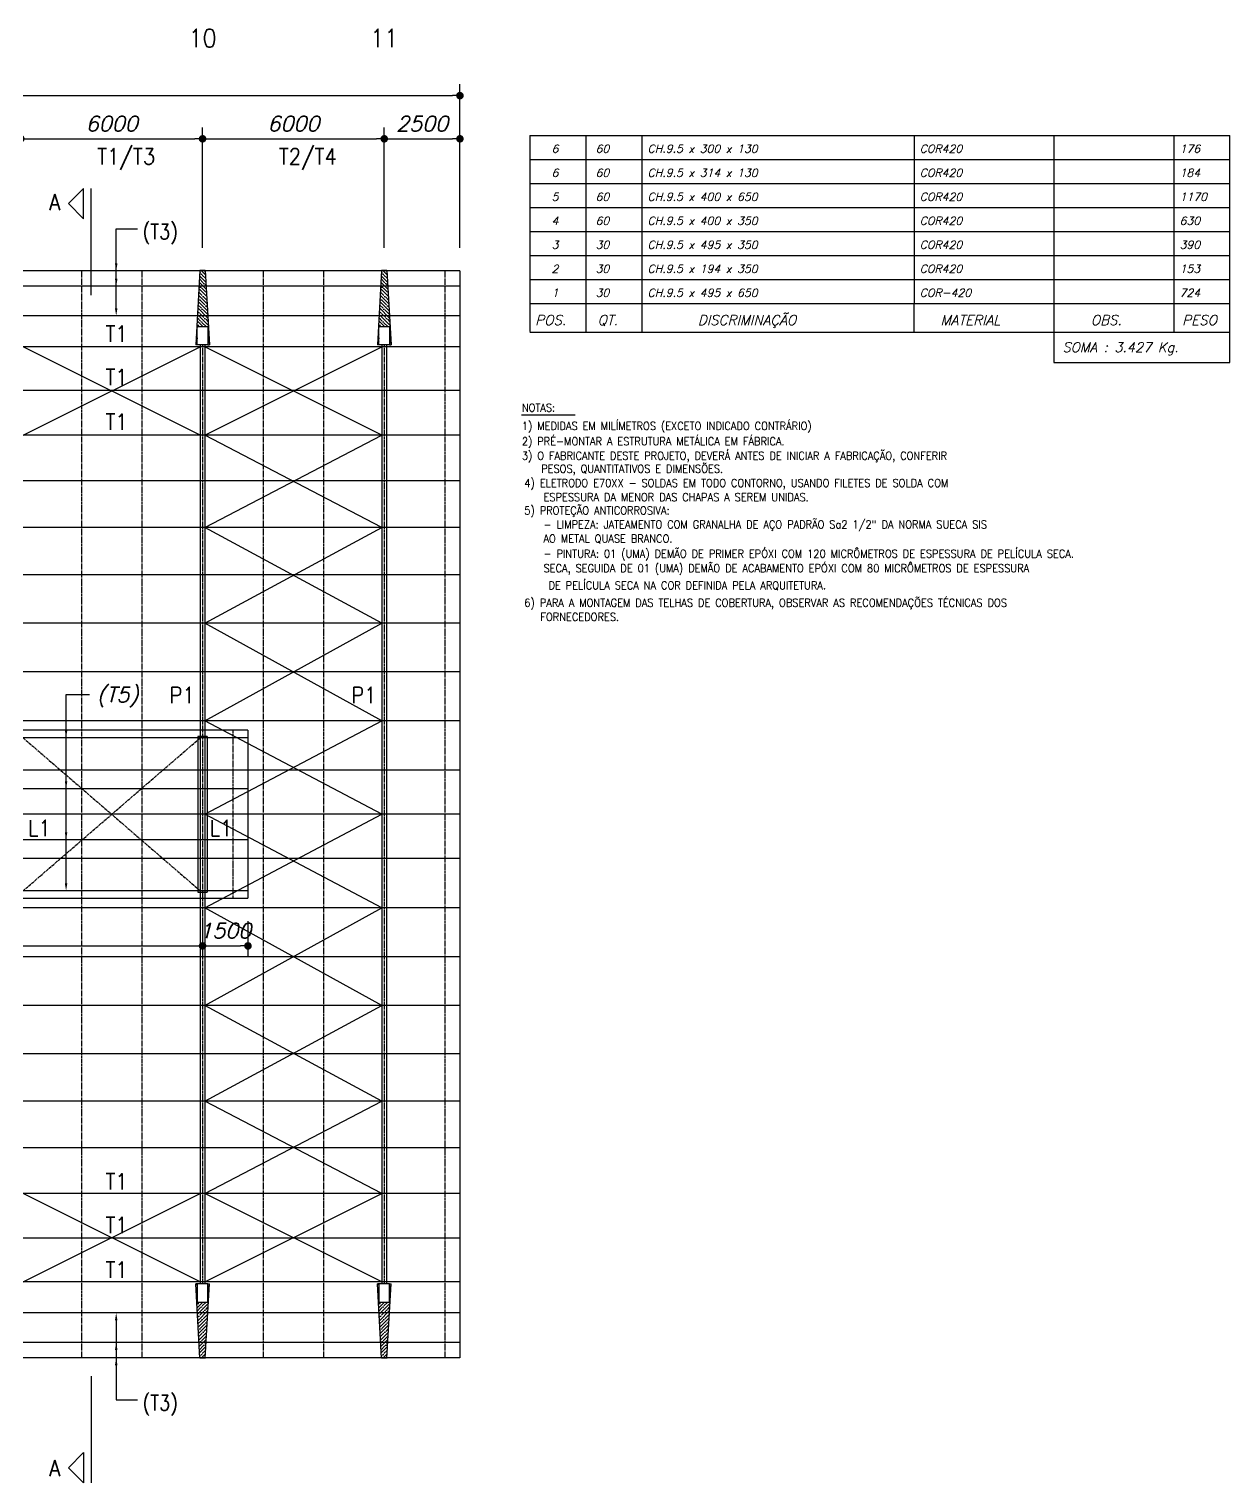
# Model space of a CAD drawing. Header units: millimetres. Extents: x -287396 to 401320, y -174247 to 142644.
# Drawn here: x 80006 to 119661, y 92919 to 140914 of the extents above; entities that cross this region are included whole.
import ezdxf
from ezdxf.enums import TextEntityAlignment as Align

# ---------------------------------------------------------------- set-up
doc = ezdxf.new("R2010")
doc.units = ezdxf.units.MM
doc.header["$LTSCALE"] = 2.5
doc.linetypes.add('CENTER', pattern=[50.8, 31.75, -6.35, 6.35, -6.35])
doc.linetypes.add('DASHED2', pattern=[9.525, 6.35, -3.175])
doc.layers.add('Estrutura Aço Porticos', color=7, linetype='Continuous')
doc.layers.add('PERFIL', color=7, linetype='Continuous')
doc.styles.add('ROMANS', font='romans', dxfattribs={"oblique": 15})
doc.styles.add('STYLE1', font='romans.shx', dxfattribs={"height": 250})
doc.dimstyles.new('ESC.250', dxfattribs={"dimscale": 250, "dimtxt": 2, "dimasz": 1, "dimexe": 1.5, "dimexo": 3, "dimgap": 1, "dimtad": 1, "dimdec": 0, "dimtxsty": 'ROMANS', "dimblk": 'DOT', "dimcen": 1, "dimclrd": 2, "dimclre": 2, "dimadec": 4, "dimazin": 0, "dimtfac": 1, "dimtdec": 0, "dimtmove": 0, "dimatfit": 3, "dimfxl": 1, "dimarcsym": 0})

# ---------------------------------------------------------------- blocks, each defined once
blk = doc.blocks.new('DOT')
at = {"color": 0, "linetype": 'ByBlock'}
blk.add_line((-0.5, 0), (-1, 0), dxfattribs=at)
at = {"color": 0, "linetype": 'ByBlock', "const_width": 0.5}
blk.add_lwpolyline([(-0.25, 0, 1), (0.25, 0, 1)], format="xyb", close=True, dxfattribs=at)
blk = doc.blocks.new('*D151')
at = {"color": 2, "lineweight": -2}
for p, q in [((79734, 133690), (79734, 137666)), ((79984, 137291), (85484, 137291)), ((85734, 133690), (85734, 137666))]:
    blk.add_line(p, q, dxfattribs=at)
at = {"layer": 'DEFPOINTS', "color": 0}
for p in [(85734, 137291), (79734, 132940), (85734, 132940)]:
    blk.add_point(p, dxfattribs=at)
at = {"color": 2, "lineweight": -2, "xscale": 250, "yscale": 250, "zscale": 250, "rotation": 180}
blk.add_blockref('DOT', (79734, 137291), dxfattribs=at)
at = {"color": 2, "lineweight": -2, "xscale": 250, "yscale": 250, "zscale": 250}
blk.add_blockref('DOT', (85734, 137291), dxfattribs=at)
at = {"color": 0, "insert": (82734, 137791), "char_height": 500, "attachment_point": 5, "style": 'ROMANS'}
blk.add_mtext('6000', dxfattribs=at)
blk = doc.blocks.new('_Dot')
at = {"color": 0, "linetype": 'ByBlock', "lineweight": -2}
blk.add_line((-0.5, 0), (-1, 0), dxfattribs=at)
at = {"color": 0, "linetype": 'ByBlock', "const_width": 0.5}
blk.add_lwpolyline([(-0.25, 0, 1), (0.25, 0, 1)], format="xyb", close=True, dxfattribs=at)
blk = doc.blocks.new('*D152')
at = {"color": 2, "lineweight": -2}
for p, q in [((85734, 133690), (85734, 137666)), ((85984, 137291), (91484, 137291)), ((91734, 133690), (91734, 137666))]:
    blk.add_line(p, q, dxfattribs=at)
at = {"layer": 'DEFPOINTS', "color": 0}
for p in [(91734, 137291), (85734, 132940), (91734, 132940)]:
    blk.add_point(p, dxfattribs=at)
at = {"color": 2, "lineweight": -2, "xscale": 250, "yscale": 250, "zscale": 250, "rotation": 180}
blk.add_blockref('DOT', (85734, 137291), dxfattribs=at)
at = {"color": 2, "lineweight": -2, "xscale": 250, "yscale": 250, "zscale": 250}
blk.add_blockref('DOT', (91734, 137291), dxfattribs=at)
at = {"color": 0, "insert": (88734, 137791), "char_height": 500, "attachment_point": 5, "style": 'ROMANS'}
blk.add_mtext('6000', dxfattribs=at)
blk = doc.blocks.new('*D153')
at = {"color": 2, "lineweight": -2}
for p, q in [((91734, 133690), (91734, 137666)), ((91984, 137291), (93984, 137291)), ((94234, 133690), (94234, 137666))]:
    blk.add_line(p, q, dxfattribs=at)
at = {"layer": 'DEFPOINTS', "color": 0}
for p in [(94234, 137291), (91734, 132940), (94234, 132940)]:
    blk.add_point(p, dxfattribs=at)
at = {"color": 2, "lineweight": -2, "xscale": 250, "yscale": 250, "zscale": 250, "rotation": 180}
blk.add_blockref('DOT', (91734, 137291), dxfattribs=at)
at = {"color": 2, "lineweight": -2, "xscale": 250, "yscale": 250, "zscale": 250}
blk.add_blockref('DOT', (94234, 137291), dxfattribs=at)
at = {"color": 0, "insert": (92984, 137791), "char_height": 500, "attachment_point": 5, "style": 'ROMANS'}
blk.add_mtext('2500', dxfattribs=at)
blk = doc.blocks.new('*D154')
at = {"color": 2, "lineweight": -2}
for p, q in [((29234, 133678), (29234, 139091)), ((29484, 138716), (93984, 138716)), ((94234, 133690), (94234, 139091))]:
    blk.add_line(p, q, dxfattribs=at)
at = {"layer": 'DEFPOINTS', "color": 0}
for p in [(94234, 138716), (29234, 132928), (94234, 132940)]:
    blk.add_point(p, dxfattribs=at)
at = {"color": 2, "lineweight": -2, "xscale": 250, "yscale": 250, "zscale": 250, "rotation": 180}
blk.add_blockref('DOT', (29234, 138716), dxfattribs=at)
at = {"color": 2, "lineweight": -2, "xscale": 250, "yscale": 250, "zscale": 250}
blk.add_blockref('DOT', (94234, 138716), dxfattribs=at)
at = {"color": 0, "insert": (61734, 139216), "char_height": 500, "attachment_point": 5, "style": 'ROMANS'}
blk.add_mtext('65000', dxfattribs=at)
blk = doc.blocks.new('*D180')
at = {"color": 2, "lineweight": -2}
for p, q in [((37734, 111466), (37734, 110272)), ((87234, 111466), (87234, 110272)), ((37984, 110647), (86984, 110647))]:
    blk.add_line(p, q, dxfattribs=at)
at = {"layer": 'DEFPOINTS', "color": 0}
for p in [(37734, 112216), (87234, 112216), (87234, 110647)]:
    blk.add_point(p, dxfattribs=at)
at = {"color": 2, "lineweight": -2, "xscale": 250, "yscale": 250, "zscale": 250, "rotation": 180}
blk.add_blockref('DOT', (37734, 110647), dxfattribs=at)
at = {"color": 2, "lineweight": -2, "xscale": 250, "yscale": 250, "zscale": 250}
blk.add_blockref('DOT', (87234, 110647), dxfattribs=at)
at = {"color": 0, "insert": (58720, 111147), "char_height": 500, "attachment_point": 5, "style": 'ROMANS'}
blk.add_mtext('49500', dxfattribs=at)
blk = doc.blocks.new('*D181')
at = {"color": 2, "lineweight": -2}
for p, q in [((85734, 111466), (85734, 110272)), ((87234, 111466), (87234, 110272)), ((85984, 110647), (86984, 110647))]:
    blk.add_line(p, q, dxfattribs=at)
at = {"layer": 'DEFPOINTS', "color": 0}
for p in [(85734, 112216), (87234, 112216), (87234, 110647)]:
    blk.add_point(p, dxfattribs=at)
at = {"color": 2, "lineweight": -2, "xscale": 250, "yscale": 250, "zscale": 250, "rotation": 180}
blk.add_blockref('DOT', (85734, 110647), dxfattribs=at)
at = {"color": 2, "lineweight": -2, "xscale": 250, "yscale": 250, "zscale": 250}
blk.add_blockref('DOT', (87234, 110647), dxfattribs=at)
at = {"color": 0, "insert": (86484, 111147), "char_height": 500, "attachment_point": 5, "style": 'ROMANS'}
blk.add_mtext('1500', dxfattribs=at)
blk = doc.blocks.new('MAT')
at = {"color": 7}
for p, q in [((0, 6), (0, 0)), ((0, 6), (175, 6)), ((14, 6), (14, 0)), ((28, 6), (28, 0)), ((96.09, 6), (96.09, 0)), ((131, 6), (131, 0)), ((161, 6), (161, 0))]:
    blk.add_line(p, q, dxfattribs=at)
at = {"color": 7, "style": 'STYLE1', "oblique": 15}
for tag, p in [('ITEM', (5.41, 1.12)), ('QUAN', (16.41, 1.12)), ('DIMENSAO', (29.41, 1.12)), ('MATERIAL', (97.45, 1.12)), ('OBS', (132.41, 1.12)), ('PESO', (162.41, 1.12))]:
    blk.add_attdef(tag, text='', height=2, dxfattribs=at).set_placement(p, align=Align.BOTTOM_LEFT)
blk = doc.blocks.new('Titmatincl')
for p, q in [((0, 7), (0, 0)), ((0, 7), (175, 7)), ((14, 7), (14, 0)), ((28, 7), (28, 0)), ((96, 7), (96, 0)), ((131, 7), (131, 0)), ((161, 7), (161, 0))]:
    blk.add_line(p, q)
at = {"style": 'ROMANS', "oblique": 15}
for s, p in [('POS.', (1.32, 1.65)), ('QT.', (16.9, 1.65)), ('DISCRIMINAÇÃO', (41.96, 1.65)), ('MATERIAL', (102.66, 1.65)), ('OBS.', (140.21, 1.65)), ('PESO', (163.06, 1.65))]:
    blk.add_text(s, height=2.475, dxfattribs=at).set_placement(p)

msp = doc.modelspace()

# ---------------------------------------------------------------- hatches: boundary and pattern name
h = msp.add_hatch()
h.set_pattern_fill('ANSI35', color=6, scale=25, style=0)
h.set_pattern_definition([(315, (-154356.14, 194951.68), (-112.2532, -112.2532), []), (315, (-154243.89, 194951.68), (-112.2532, -112.2532), [198.4375, -39.6875, 0, -39.6875])])
h.paths.add_polyline_path([(85958.934, 130490.493), (85908.934, 130490.493), (85908.934, 131090.493), (85558.934, 131090.493), (85558.934, 130490.493), (85508.934, 130490.493), (85643.934, 132940.493), (85823.934, 132940.493)])
h = msp.add_hatch()
h.set_pattern_fill('ANSI35', color=6, scale=25, style=0)
h.set_pattern_definition([(315, (-148356.14, 194951.68), (-112.2532, -112.2532), []), (315, (-148243.89, 194951.68), (-112.2532, -112.2532), [198.4375, -39.6875, 0, -39.6875])])
h.paths.add_polyline_path([(91958.934, 130490.493), (91908.934, 130490.493), (91908.934, 131090.493), (91558.934, 131090.493), (91558.934, 130490.493), (91508.934, 130490.493), (91643.934, 132940.493), (91823.934, 132940.493)])
h = msp.add_hatch()
h.set_pattern_fill('ANSI35', color=6, scale=25, style=0)
h.set_pattern_definition([(45, (-154356.14, 35029.31), (-112.2532, 112.2532), []), (45, (-154243.89, 35029.31), (-112.2532, 112.2532), [198.4375, -39.6875, 0, -39.6875])])
h.paths.add_polyline_path([(85958.934, 99490.493), (85908.934, 99490.493), (85908.934, 98890.493), (85558.934, 98890.493), (85558.934, 99490.493), (85508.934, 99490.493), (85643.934, 97040.493), (85823.934, 97040.493)])
h = msp.add_hatch()
h.set_pattern_fill('ANSI35', color=6, scale=25, style=0)
h.set_pattern_definition([(45, (-148356.14, 35029.31), (-112.2532, 112.2532), []), (45, (-148243.89, 35029.31), (-112.2532, 112.2532), [198.4375, -39.6875, 0, -39.6875])])
h.paths.add_polyline_path([(91958.934, 99490.493), (91908.934, 99490.493), (91908.934, 98890.493), (91558.934, 98890.493), (91558.934, 99490.493), (91508.934, 99490.493), (91643.934, 97040.493), (91823.934, 97040.493)])

# ---------------------------------------------------------------- linework, layer by layer
for p, q in [((119661.332, 129906.38), (119661.332, 137397.458)), ((85823.934, 132940.493), (85643.934, 132940.493)), ((91823.934, 132940.493), (91643.934, 132940.493)), ((96545.658, 130903.624), (119661.332, 130903.624)), ((113849.352, 130925.084), (113849.352, 129906.38)), ((85558.934, 130490.493), (85508.934, 130490.493)), ((85908.934, 130490.493), (85958.934, 130490.493)), ((91558.934, 130490.493), (91508.934, 130490.493)), ((91908.934, 130490.493), (91958.934, 130490.493)), ((113849.352, 129906.38), (119661.332, 129906.38)), ((96262.124, 128183.245), (98038.289, 128183.245)), ((85558.934, 99490.493), (85508.934, 99490.493)), ((85908.934, 99490.493), (85958.934, 99490.493)), ((91558.934, 99490.493), (91508.934, 99490.493)), ((91908.934, 99490.493), (91958.934, 99490.493)), ((85823.934, 97040.493), (85643.934, 97040.493)), ((91823.934, 97040.493), (91643.934, 97040.493))]:
    msp.add_line(p, q)
at = {"color": 4}
for p, q in [((81307.355, 135150.166), (81807.355, 135650.166)), ((81807.355, 134650.166), (81807.355, 135650.166)), ((82057.355, 132124.655), (82057.355, 135650.166)), ((81807.355, 134650.166), (81307.355, 135150.166)), ((82057.355, 96444.209), (82057.355, 92918.698)), ((81807.355, 93918.698), (81307.355, 93418.698)), ((81807.355, 93918.698), (81807.355, 92918.698)), ((81307.355, 93418.698), (81807.355, 92918.698))]:
    msp.add_line(p, q, dxfattribs=at)
at = {"color": 7}
for p, q in [((94233.934, 132927.635), (29233.934, 132927.635)), ((94233.934, 132421.209), (29233.934, 132421.209)), ((94233.934, 131445.99), (29233.934, 131445.99)), ((94233.934, 130421.519), (29233.934, 130421.519)), ((94233.934, 128985.519), (29233.934, 128985.519)), ((94233.934, 127510.168), (29233.934, 127510.168)), ((94233.934, 126000.165), (29233.934, 126000.165)), ((94233.934, 124459.689), (29233.934, 124459.689)), ((94233.934, 122893.004), (29233.934, 122893.004)), ((94233.934, 121304.446), (29233.934, 121304.446)), ((94233.934, 119698.411), (29233.934, 119698.411)), ((94233.934, 118079.346), (29233.934, 118079.346)), ((94233.934, 116451.732), (29233.934, 116451.732)), ((94233.934, 114990.493), (29233.934, 114990.493)), ((94233.934, 113529.255), (29233.934, 113529.255)), ((94233.934, 111901.64), (29233.934, 111901.64)), ((94233.934, 110282.575), (29233.934, 110282.575)), ((94233.934, 108676.541), (29233.934, 108676.541)), ((94233.934, 107087.982), (29233.934, 107087.982)), ((94233.934, 105521.297), (29233.934, 105521.297)), ((94233.934, 103980.821), (29233.934, 103980.821)), ((94233.934, 102470.818), (29233.934, 102470.818)), ((94233.934, 100995.468), (29233.934, 100995.468)), ((94233.934, 99559.468), (29233.934, 99559.468)), ((94233.934, 98534.997), (29233.934, 98534.997)), ((94233.934, 97559.777), (29233.934, 97559.777)), ((94233.934, 97053.351), (29233.934, 97053.351))]:
    msp.add_line(p, q, dxfattribs=at)
at = {"color": 2, "linetype": 'CENTER'}
for p, q in [((81733.934, 132927.635), (81733.934, 97053.351)), ((83733.934, 132927.635), (83733.934, 97053.351)), ((87733.934, 132927.635), (87733.934, 97053.351)), ((89733.934, 132927.635), (89733.934, 97053.351)), ((93733.934, 132927.635), (93733.934, 97053.351)), ((85733.934, 130490.493), (85733.934, 99490.493)), ((91733.934, 130490.493), (91733.934, 99490.493)), ((86733.934, 117765.041), (86733.934, 112215.945)), ((79808.934, 112465.945), (85658.934, 117515.041)), ((79808.934, 117515.041), (85658.934, 112465.945))]:
    msp.add_line(p, q, dxfattribs=at)
at = {"color": 2}
for p, q in [((85643.934, 132940.493), (85508.934, 130490.493)), ((85823.934, 132940.493), (85958.934, 130490.493)), ((91643.934, 132940.493), (91508.934, 130490.493)), ((91823.934, 132940.493), (91958.934, 130490.493)), ((85658.934, 127510.168), (79808.934, 130421.519)), ((79808.934, 127510.168), (85658.934, 130421.519)), ((85808.934, 127510.168), (91658.934, 130421.519)), ((91658.934, 127510.168), (85808.934, 130421.519)), ((91658.934, 124459.689), (85808.934, 127510.168)), ((85808.934, 124459.689), (91658.934, 127510.168)), ((85808.934, 121304.446), (91658.934, 124459.689)), ((91658.934, 121304.446), (85808.934, 124459.689)), ((91658.934, 118079.346), (85808.934, 121304.446)), ((85808.934, 118079.346), (91658.934, 121304.446)), ((85808.934, 114990.493), (91658.934, 118079.346)), ((91658.934, 114990.493), (85808.934, 118079.346)), ((91658.934, 111901.64), (85808.934, 114990.493)), ((85808.934, 111901.64), (91658.934, 114990.493)), ((85808.934, 108676.541), (91658.934, 111901.64)), ((91658.934, 108676.541), (85808.934, 111901.64)), ((91658.934, 105521.297), (85808.934, 108676.541)), ((85808.934, 105521.297), (91658.934, 108676.541)), ((85808.934, 102470.818), (91658.934, 105521.297)), ((91658.934, 102470.818), (85808.934, 105521.297)), ((85658.934, 99559.468), (79808.934, 102470.818)), ((79808.934, 99559.468), (85658.934, 102470.818)), ((91658.934, 99559.468), (85808.934, 102470.818)), ((85808.934, 99559.468), (91658.934, 102470.818)), ((85643.934, 97040.493), (85508.934, 99490.493)), ((85823.934, 97040.493), (85958.934, 99490.493)), ((91643.934, 97040.493), (91508.934, 99490.493)), ((91823.934, 97040.493), (91958.934, 99490.493))]:
    msp.add_line(p, q, dxfattribs=at)
at = {"color": 6, "linetype": 'DASHED2'}
for p, q in [((94233.934, 132927.635), (94233.934, 97053.351)), ((87233.934, 117765.041), (36233.934, 117765.041)), ((87233.934, 117765.041), (87233.934, 112215.945)), ((87233.934, 112215.945), (36233.934, 112215.945))]:
    msp.add_line(p, q, dxfattribs=at)
at = {"color": 7, "linetype": 'Continuous'}
for p, q in [((85658.934, 130490.493), (85658.934, 99490.493)), ((85808.934, 130490.493), (85808.934, 99490.493)), ((91658.934, 130490.493), (91658.934, 99490.493)), ((91808.934, 130490.493), (91808.934, 99490.493))]:
    msp.add_line(p, q, dxfattribs=at)
at = {"color": 3}
for p, q in [((87233.934, 117515.041), (36233.934, 117515.041)), ((87233.934, 115836.697), (36233.934, 115836.697)), ((87233.934, 114144.289), (36233.934, 114144.289)), ((87233.934, 112465.945), (36233.934, 112465.945))]:
    msp.add_line(p, q, dxfattribs=at)
at = {"color": 4, "linetype": 'Continuous'}
for p, q in [((85583.934, 117565.041), (85583.934, 112415.945)), ((85883.934, 117565.041), (85583.934, 117565.041)), ((85883.934, 117565.041), (85883.934, 112415.945)), ((85583.934, 112415.945), (85883.934, 112415.945))]:
    msp.add_line(p, q, dxfattribs=at)
at = {"color": 2}
for points in [[(82882.917, 131695.99), (82882.917, 134322.833), (83585.774, 134322.833)], [(81227.681, 112715.945), (81227.681, 118941.978), (81997.052, 118941.978)], [(82882.917, 98284.997), (82882.917, 95658.154), (83585.774, 95658.154)]]:
    msp.add_lwpolyline(points, dxfattribs=at)
for points in [[(85558.934, 131090.493), (85908.934, 131090.493), (85908.934, 130490.493), (85558.934, 130490.493)], [(91558.934, 131090.493), (91908.934, 131090.493), (91908.934, 130490.493), (91558.934, 130490.493)], [(85558.934, 98890.493), (85908.934, 98890.493), (85908.934, 99490.493), (85558.934, 99490.493)], [(91558.934, 98890.493), (91908.934, 98890.493), (91908.934, 99490.493), (91558.934, 99490.493)]]:
    msp.add_lwpolyline(points, close=True)
for points in [[(82924.583, 133177.635), (82882.917, 132927.635), (82841.25, 133177.635)], [(82924.583, 132671.209), (82882.917, 132421.209), (82841.25, 132671.209)], [(82924.583, 131695.99), (82882.917, 131445.99), (82841.25, 131695.99)], [(81269.348, 117765.041), (81227.681, 117515.041), (81186.014, 117765.041)], [(81269.348, 116078.962), (81227.681, 115828.962), (81186.014, 116078.962)], [(81269.348, 114394.289), (81227.681, 114144.289), (81186.014, 114394.289)], [(81269.348, 112715.945), (81227.681, 112465.945), (81186.014, 112715.945)], [(82924.583, 98284.997), (82882.917, 98534.997), (82841.25, 98284.997)], [(82924.583, 97309.777), (82882.917, 97559.777), (82841.25, 97309.777)], [(82924.583, 96803.351), (82882.917, 97053.351), (82841.25, 96803.351)]]:
    msp.add_solid(points, dxfattribs=at)

# ---------------------------------------------------------------- block references
at = {"xscale": 132.0892725060694, "yscale": 132.0892725060548, "zscale": 132.0892725060714}
msp.add_blockref('Titmatincl', (96545.658, 130925.084), dxfattribs=at)
at = {"layer": 'PERFIL', "xscale": 132.0892725060694, "yscale": 132.0892725060548, "zscale": 132.0892725060714}
for p, values in [((96545.658, 136604.922), {'MATERIAL': 'COR420', 'PESO': '176', 'DIMENSAO': 'CH.9.5 x 300 x 130', 'QUAN': '60', 'ITEM': '6'}), ((96545.658, 135812.387), {'MATERIAL': 'COR420', 'PESO': '184', 'DIMENSAO': 'CH.9.5 x 314 x 130', 'QUAN': '60', 'ITEM': '6'}), ((96545.658, 135019.851), {'MATERIAL': 'COR420', 'PESO': '1170', 'DIMENSAO': 'CH.9.5 x 400 x 650', 'QUAN': '60', 'ITEM': '5'}), ((96545.658, 134227.315), {'MATERIAL': 'COR420', 'PESO': '630', 'DIMENSAO': 'CH.9.5 x 400 x 350', 'QUAN': '60', 'ITEM': '4'}), ((96545.658, 133434.78), {'MATERIAL': 'COR420', 'PESO': '390', 'DIMENSAO': 'CH.9.5 x 495 x 350', 'QUAN': '30', 'ITEM': '3'}), ((96545.658, 132642.244), {'MATERIAL': 'COR420', 'PESO': '153', 'DIMENSAO': 'CH.9.5 x 194 x 350', 'QUAN': '30', 'ITEM': '2'}), ((96545.658, 131849.709), {'MATERIAL': 'COR-420', 'PESO': '724', 'DIMENSAO': 'CH.9.5 x 495 x 650', 'QUAN': '30', 'ITEM': '1'})]:
    msp.add_blockref('MAT', p, dxfattribs=at).add_auto_attribs(values)

# ---------------------------------------------------------------- texts
at = {"style": 'ROMANS', "width": 0.9}
for s, height, p in [('T1/T3', 527.9999, (82256.289, 136447.518)), ('T2/T4', 527.9999, (88256.289, 136447.518)), ('A', 528, (80675.192, 134940.529)), ('T1', 527.9999, (82527.107, 130592.306)), ('T1', 527.9999, (82527.107, 129156.306)), ('T1', 527.9999, (82527.107, 127680.955)), ('NOTAS:', 264, (96277.624, 128283.425)), ('1) MEDIDAS EM MILÍMETROS (EXCETO INDICADO CONTRÁRIO)', 263.99997, (96277.624, 127681.318)), ('2) PRÉ-MONTAR A ESTRUTURA METÁLICA EM FÁBRICA.', 263.99997, (96277.624, 127173.131)), ('3) O FABRICANTE DESTE PROJETO, DEVERÁ ANTES DE INICIAR A FABRICAÇÃO, CONFERIR', 263.99997, (96277.624, 126696.115)), ('PESOS, QUANTITATIVOS E DIMENSÕES.', 263.99997, (96916.215, 126265.849)), ('4) ELETRODO E70XX - SOLDAS EM TODO CONTORNO, USANDO FILETES DE SOLDA COM', 263.99997, (96361.402, 125795.655)), ('ESPESSURA DA MENOR DAS CHAPAS A SEREM UNIDAS.', 263.99997, (96993.999, 125329.46)), ('5) PROTEÇÃO ANTICORROSIVA:', 263.99997, (96361.402, 124888.867)), ('- LIMPEZA: JATEAMENTO COM GRANALHA DE AÇO PADRÃO Sa2 1/2" DA NORMA SUECA SIS', 263.99997, (96993.999, 124427.907)), ('AO METAL QUASE BRANCO.', 263.99997, (96993.999, 123959.503)), ('- PINTURA: 01 (UMA) DEMÃO DE PRIMER EPÓXI COM 120 MICRÔMETROS DE ESPESSURA DE PELÍCULA SECA.', 263.99997, (96993.999, 123462.153)), ('SECA, SEGUIDA DE 01 (UMA) DEMÃO DE ACABAMENTO EPÓXI COM 80 MICRÔMETROS DE ESPESSURA', 263.99997, (96993.999, 122983.389)), (' DE PELÍCULA SECA NA COR DEFINIDA PELA ARQUITETURA.', 263.99997, (96993.999, 122417.326)), ('6) PARA A MONTAGEM DAS TELHAS DE COBERTURA, OBSERVAR AS RECOMENDAÇÕES TÉCNICAS DOS', 263.99997, (96361.402, 121842.17)), ('FORNECEDORES.', 263.99997, (96892.001, 121377.53)), ('P1', 527.9999, (84643.738, 118663.087)), ('P1', 527.9999, (90643.738, 118663.087)), ('L1', 527.9999, (79970.625, 114272.325)), ('L1', 527.9999, (85970.625, 114272.325)), ('T1', 527.9999, (82527.107, 102602.254)), ('T1', 527.9999, (82527.107, 101166.255)), ('T1', 527.9999, (82527.107, 99690.904)), ('A', 528, (80675.192, 93147.217))]:
    msp.add_text(s, height=height, dxfattribs=at).set_placement(p)
at = {"color": 7, "style": 'ROMANS', "width": 0.85}
for p in [(83754.822, 133977.595), (83754.822, 95312.916)]:
    msp.add_text('(T3)', height=500, dxfattribs=at).set_placement(p)
at = {"style": 'ROMANS', "oblique": 15}
msp.add_text('SOMA : 3.427 Kg.', height=317.01425, dxfattribs=at).set_placement((114132.025, 130251.087))
at = {"color": 7, "insert": (82247.052, 119191.978), "char_height": 500, "attachment_point": 1, "style": 'ROMANS'}
msp.add_mtext('(T5)', dxfattribs=at)
at = {"layer": 'Estrutura Aço Porticos', "style": 'ROMANS', "width": 0.9}
for s, p in [('10', (85733.934, 140613.673)), ('11', (91733.934, 140613.673))]:
    msp.add_text(s, height=600, dxfattribs=at).set_placement(p, align=Align.MIDDLE_CENTER)

# ---------------------------------------------------------------- dimensions: what is measured, and where the dimension line sits
at = {"color": 7}
dim = msp.add_linear_dim(base=(94233.934, 138716.226), p1=(29233.934, 132927.635), p2=(94233.934, 132940.493), dimstyle='ESC.250', dxfattribs=at)
dim.commit()
dim.dimension.update_dxf_attribs({"geometry": '*D154', "text_midpoint": (61733.934, 139216.226)})
for base, p1, p2, picture, middle in [((85733.934, 137291.009), (79733.934, 132940.493), (85733.934, 132940.493), '*D151', (82733.934, 137791.009)), ((91733.934, 137291.009), (85733.934, 132940.493), (91733.934, 132940.493), '*D152', (88733.934, 137791.009))]:
    dim = msp.add_linear_dim(base=base, p1=p1, p2=p2, dimstyle='ESC.250', override={"dimtmove": 1}, dxfattribs=at)
    dim.commit()
    dim.dimension.update_dxf_attribs({"geometry": picture, "text_midpoint": middle})
for base, p1, p2, picture, middle in [((94233.934, 137291.009), (91733.934, 132940.493), (94233.934, 132940.493), '*D153', (92983.934, 137291.009)), ((87233.934, 110646.77), (37733.934, 112215.945), (87233.934, 112215.945), '*D180', (58720.073, 110646.77)), ((87233.934, 110646.77), (85733.934, 112215.945), (87233.934, 112215.945), '*D181', (86483.934, 110646.77))]:
    dim = msp.add_linear_dim(base=base, p1=p1, p2=p2, dimstyle='ESC.250', override={"dimtmove": 1}, dxfattribs=at)
    dim.commit()
    dim.dimension.update_dxf_attribs({"geometry": picture, "text_midpoint": middle, "dimtype": 160})

doc.saveas('drawing.dxf')
